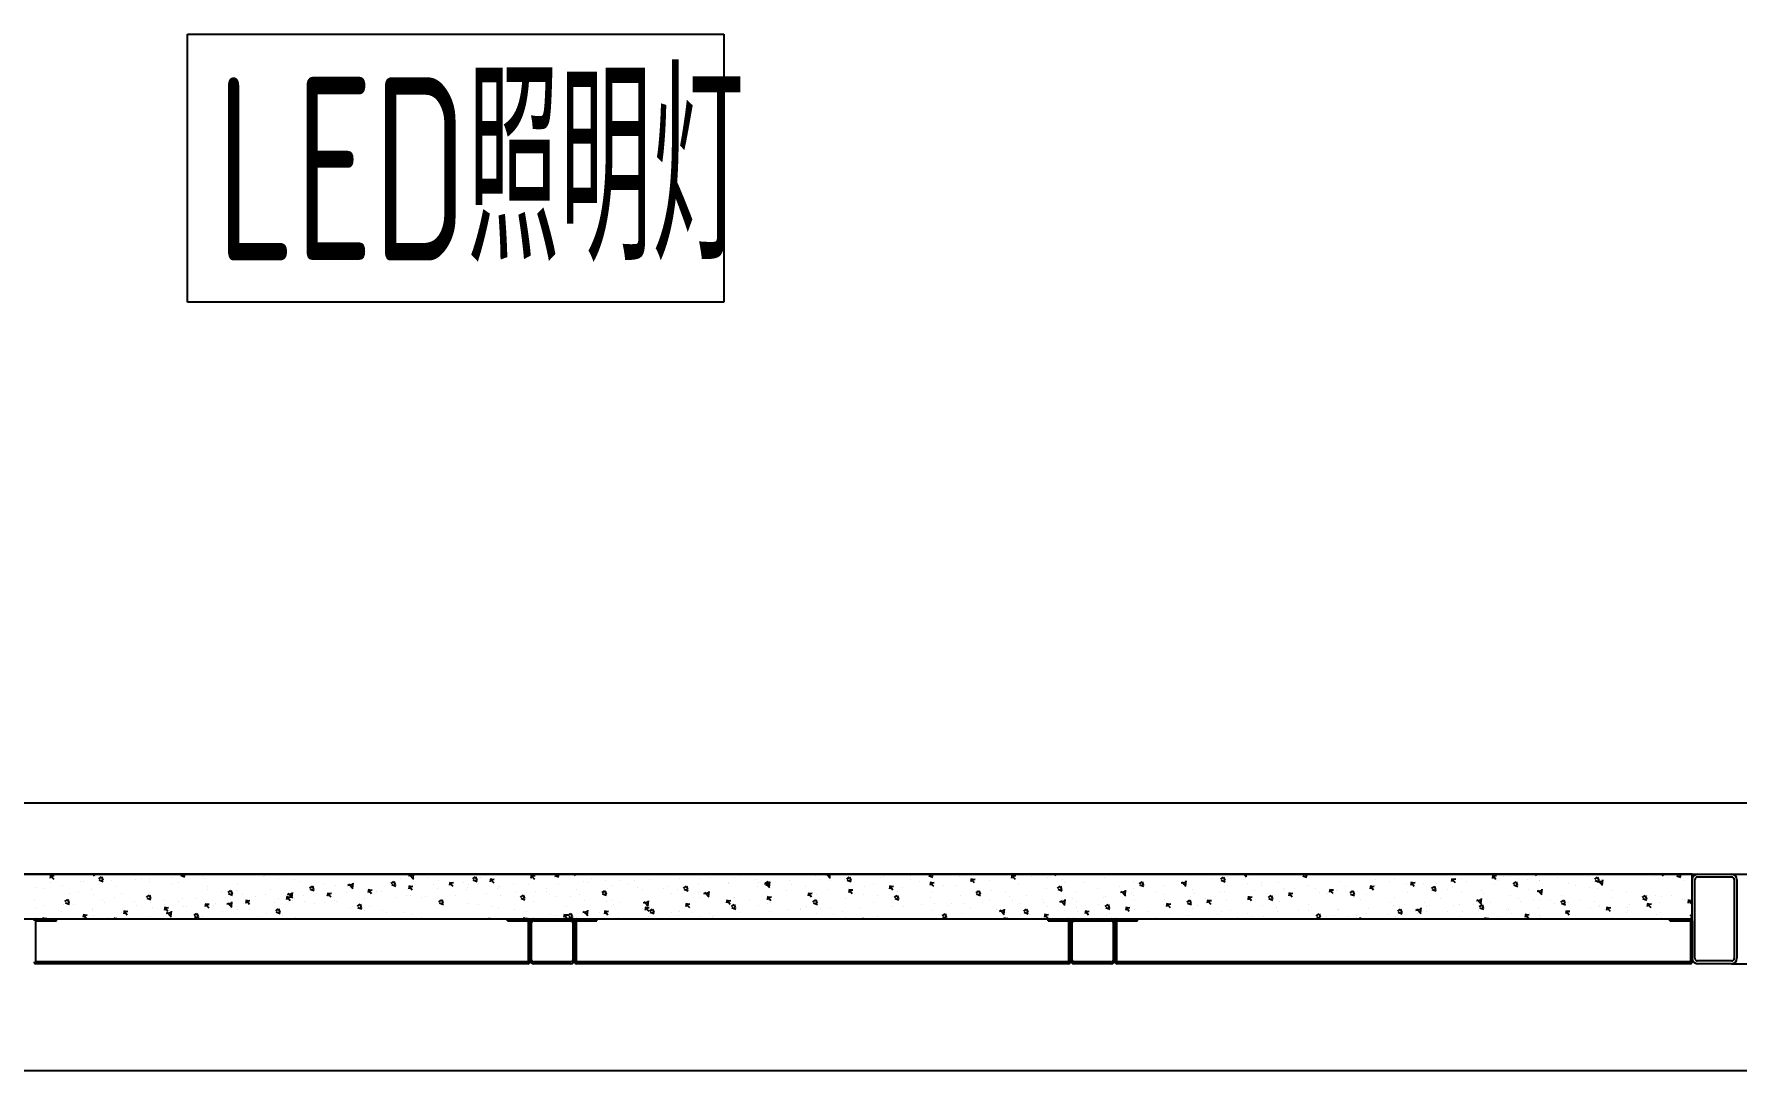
# Model space of a CAD drawing. Extents: x 758840 to 1108724, y -102573 to 143521.
# Drawn here: x 852511 to 854416, y 64583 to 65742 of the extents above; entities that cross this region are included whole.
import ezdxf

# ---------------------------------------------------------------- set-up
doc = ezdxf.new("R2010")
doc.units = 0
doc.header["$LTSCALE"] = 1000
doc.header["$MEASUREMENT"] = 0
doc.layers.add('02电气-设备', color=255, linetype='Continuous')
doc.layers.add('02电气-设备基础', color=252, linetype='Continuous')
doc.styles.add('Huarun_ziti', font='gbenor.shx', dxfattribs={"width": 0.7, "bigfont": 'gbcbig.shx'})

# ---------------------------------------------------------------- blocks, each defined once
blk = doc.blocks.new('BD4-PAL0101-HVPM02')
at = {"layer": '02电气-设备'}
for p, q in [((8383974.4, -4148554.7), (8384574.4, -4148554.7)), ((8383974.4, -4148854.7), (8383974.4, -4148554.7)), ((8384574.4, -4148554.7), (8384574.4, -4148854.7)), ((8384574.4, -4148854.7), (8383974.4, -4148854.7)), ((8381447.4, -4149494.4), (8394807.4, -4149494.4)), ((8385657.7, -4149494.4), (8382593.4, -4149494.4)), ((8383821.6, -4149495.2), (8383820.8, -4149499.1)), ((8383821, -4149495.8), (8383821, -4149495.8)), ((8383821.2, -4149503.9), (8383821.2, -4149503.9)), ((8383821.6, -4149496.2), (8383825.4, -4149495.9)), ((8383821.6, -4149496.3), (8383824.7, -4149499.9)), ((8383835, -4149507.4), (8383835, -4149507.4)), ((8383855.1, -4149502.5), (8383855.1, -4149502.5)), ((8383858, -4149502.1), (8383858, -4149502.1)), ((8383866.5, -4149494.4), (8383866.4, -4149495.2)), ((8383868.9, -4149494.4), (8383870.2, -4149496)), ((8383875.2, -4149499.4), (8383878.3, -4149497.2)), ((8383875.7, -4149500.7), (8383880.2, -4149502.4)), ((8383876.3, -4149495.4), (8383876.3, -4149495.4)), ((8383878.3, -4149497.3), (8383879.6, -4149501.1)), ((8383889, -4149501.1), (8383889, -4149501.1)), ((8383895, -4149508.5), (8383895, -4149508.5)), ((8383899.3, -4149495.1), (8383899.3, -4149495.1)), ((8383916.4, -4149500.7), (8383916.4, -4149500.7)), ((8383922.9, -4149499.6), (8383922.9, -4149499.6)), ((8383931.9, -4149499.6), (8383931.9, -4149499.6)), ((8383932.3, -4149502.8), (8383932.3, -4149502.8)), ((8383956.3, -4149506), (8383956.3, -4149506)), ((8383956.8, -4149498.2), (8383956.8, -4149498.2)), ((8383964, -4149503.7), (8383964, -4149503.7)), ((8383967, -4149495.6), (8383971.4, -4149497.3)), ((8383970.3, -4149494.4), (8383970.8, -4149496)), ((8383990.7, -4149496.8), (8383990.7, -4149496.8)), ((8383993.3, -4149499), (8383993.3, -4149499)), ((8383997, -4149508.4), (8383997, -4149508.4)), ((8384024.6, -4149495.3), (8384024.6, -4149495.3)), ((8384030.4, -4149505.4), (8384030.4, -4149505.4)), ((8384059.8, -4149496.7), (8384059.8, -4149496.7)), ((8384060.9, -4149495.8), (8384060.9, -4149495.8)), ((8384075.7, -4149498.8), (8384075.7, -4149498.8)), ((8384093.9, -4149500.6), (8384093.9, -4149500.6)), ((8384099.7, -4149502), (8384099.7, -4149502)), ((8384111, -4149509.7), (8384114.2, -4149507.6)), ((8384114.2, -4149507.6), (8384115.5, -4149511.4)), ((8384126.5, -4149505), (8384126.5, -4149505)), ((8384139.8, -4149507.3), (8384139.8, -4149507.3)), ((8384153.9, -4149506.5), (8384159.6, -4149505.6)), ((8384154.5, -4149505.2), (8384159.5, -4149510.3)), ((8384159.4, -4149504.2), (8384158.7, -4149510.2)), ((8384202.3, -4149504.6), (8384205.4, -4149502.5)), ((8384202.9, -4149505.9), (8384207.3, -4149507.6)), ((8384205.4, -4149502.5), (8384206.7, -4149506.3)), ((8384212.9, -4149499.2), (8384212.9, -4149499.2)), ((8384219.1, -4149494.9), (8384219.1, -4149494.9)), ((8384221.7, -4149495.9), (8384227.3, -4149495.1)), ((8384222.7, -4149507.1), (8384221.9, -4149511)), ((8384222.3, -4149494.7), (8384227.2, -4149499.8)), ((8384222.7, -4149508.1), (8384226.5, -4149507.8)), ((8384222.7, -4149508.2), (8384225.8, -4149511.8)), ((8384223.3, -4149497.2), (8384223.3, -4149497.2)), ((8384227, -4149494.4), (8384226.4, -4149499.7)), ((8384243.1, -4149498), (8384243.1, -4149498)), ((8384249.9, -4149505.6), (8384249.9, -4149505.6)), ((8384255.4, -4149501.3), (8384255.4, -4149501.3)), ((8384268.2, -4149503.1), (8384267.5, -4149507.1)), ((8384268.3, -4149504.1), (8384272.1, -4149503.8)), ((8384268.3, -4149504.2), (8384271.3, -4149507.9)), ((8384283.2, -4149503.3), (8384283.2, -4149503.3)), ((8384287.9, -4149509), (8384287.9, -4149509)), ((8384288.4, -4149506), (8384288.4, -4149506)), ((8384293.5, -4149499.5), (8384296.7, -4149497.4)), ((8384294.1, -4149500.8), (8384298.6, -4149502.5)), ((8384296.7, -4149497.4), (8384298, -4149501.2)), ((8384299.1, -4149505.4), (8384299.1, -4149505.4)), ((8384302.2, -4149498), (8384302.2, -4149498)), ((8384313.8, -4149499.1), (8384313, -4149503.1)), ((8384313.8, -4149500.1), (8384317.6, -4149499.8)), ((8384313.8, -4149500.2), (8384316.9, -4149503.9)), ((8384321.8, -4149507.6), (8384321.8, -4149507.6)), ((8384323.2, -4149508.6), (8384323.2, -4149508.6)), ((8384339.2, -4149504.4), (8384339.2, -4149504.4)), ((8384355.7, -4149506.2), (8384355.7, -4149506.2)), ((8384359.3, -4149495.1), (8384358.6, -4149499.1)), ((8384359.4, -4149496.2), (8384363.2, -4149495.8)), ((8384359.4, -4149496.2), (8384362.4, -4149499.9)), ((8384384.8, -4149494.4), (8384384.9, -4149494.4)), ((8384385.3, -4149498.2), (8384385.3, -4149498.2)), ((8384385.4, -4149495.7), (8384389.8, -4149497.4)), ((8384388.6, -4149494.4), (8384389.2, -4149496.1)), ((8384389.6, -4149504.8), (8384389.6, -4149504.8)), ((8384404.3, -4149494.4), (8384404.1, -4149495.1)), ((8384406.7, -4149494.4), (8384408, -4149495.9)), ((8384417.9, -4149502.7), (8384417.9, -4149502.7)), ((8384423.5, -4149503.3), (8384423.5, -4149503.3)), ((8384426.6, -4149499.4), (8384426.6, -4149499.4)), ((8384437.5, -4149494.9), (8384437.5, -4149494.9)), ((8384442.5, -4149501.4), (8384442.5, -4149501.4)), ((8384450, -4149506.7), (8384450, -4149506.7)), ((8384457.4, -4149501.9), (8384457.4, -4149501.9)), ((8384466.6, -4149504.6), (8384466.6, -4149504.6)), ((8384474.6, -4149501.2), (8384474.6, -4149501.2)), ((8384477.9, -4149509), (8384477.9, -4149509)), ((8384491.3, -4149500.5), (8384491.3, -4149500.5)), ((8384511.6, -4149507.6), (8384511.6, -4149507.6)), ((8384511.8, -4149507.6), (8384511.8, -4149507.6)), ((8384514.8, -4149494.8), (8384514.8, -4149494.8)), ((8384525.2, -4149499), (8384525.2, -4149499)), ((8384529.4, -4149509.8), (8384532.6, -4149507.7)), ((8384532.6, -4149507.7), (8384533.8, -4149511.5)), ((8384545.7, -4149506.1), (8384545.7, -4149506.1)), ((8384546.8, -4149498.9), (8384546.8, -4149498.9)), ((8384559.1, -4149497.6), (8384559.1, -4149497.6)), ((8384570, -4149495.4), (8384570, -4149495.4)), ((8384579.6, -4149504.7), (8384579.6, -4149504.7)), ((8384579.8, -4149503.6), (8384579.8, -4149503.6)), ((8384585.9, -4149497.5), (8384585.9, -4149497.5)), ((8384593, -4149496.2), (8384593, -4149496.2)), ((8384610, -4149500.6), (8384610, -4149500.6)), ((8384612.4, -4149508.1), (8384612.4, -4149508.1)), ((8384613.5, -4149503.3), (8384613.5, -4149503.3)), ((8384619.9, -4149505.2), (8384625.5, -4149504.4)), ((8384620.5, -4149504), (8384625.4, -4149509.1)), ((8384620.7, -4149504.7), (8384623.8, -4149502.6)), ((8384621.2, -4149506), (8384625.7, -4149507.7)), ((8384623.8, -4149502.6), (8384625.1, -4149506.5)), ((8384625.3, -4149503), (8384624.6, -4149509)), ((8384626.9, -4149494.7), (8384626.9, -4149494.7)), ((8384647.4, -4149501.8), (8384647.4, -4149501.8)), ((8384650.1, -4149505.9), (8384650.1, -4149505.9)), ((8384657.1, -4149495.1), (8384657.1, -4149495.1)), ((8384666, -4149508), (8384666, -4149508)), ((8384676.7, -4149495.8), (8384676.7, -4149495.8)), ((8384681.3, -4149500.4), (8384681.3, -4149500.4)), ((8384687.7, -4149494.7), (8384690, -4149494.4)), ((8384689.1, -4149494.4), (8384693.2, -4149498.6)), ((8384692.9, -4149494.4), (8384692.4, -4149498.5)), ((8384694.1, -4149501.5), (8384694.1, -4149501.5)), ((8384709.3, -4149500.3), (8384709.3, -4149500.3)), ((8384711.9, -4149499.7), (8384715.1, -4149497.5)), ((8384712.5, -4149500.9), (8384716.9, -4149502.6)), ((8384715.1, -4149497.5), (8384716.4, -4149501.4)), ((8384715.2, -4149499), (8384715.2, -4149499)), ((8384731.2, -4149507.8), (8384731.2, -4149507.8)), ((8384741.4, -4149504.3), (8384741.4, -4149504.3)), ((8384749.1, -4149497.5), (8384749.1, -4149497.5)), ((8384753.3, -4149496.7), (8384753.3, -4149496.7)), ((8384760.4, -4149507), (8384759.7, -4149511)), ((8384760.5, -4149508.1), (8384764.3, -4149507.7)), ((8384760.5, -4149508.1), (8384763.5, -4149511.8)), ((8384774.4, -4149509.1), (8384774.4, -4149509.1)), ((8384783, -4149496.1), (8384783, -4149496.1)), ((8384783.4, -4149500.2), (8384783.4, -4149500.2)), ((8384793.5, -4149502), (8384793.5, -4149502)), ((8384803.2, -4149494.6), (8384803.5, -4149494.4)), ((8384803.8, -4149495.8), (8384808.2, -4149497.6)), ((8384806, -4149503), (8384805.2, -4149507)), ((8384806, -4149504.1), (8384809.8, -4149503.7)), ((8384806, -4149504.2), (8384809.1, -4149507.8)), ((8384807, -4149494.4), (8384807.6, -4149496.3)), ((8384809.3, -4149504), (8384809.3, -4149504)), ((8384816.9, -4149494.7), (8384816.9, -4149494.7)), ((8384820.5, -4149506.6), (8384820.5, -4149506.6)), ((8384833.4, -4149507.2), (8384833.4, -4149507.2)), ((8384838.3, -4149496.5), (8384838.3, -4149496.5)), ((8384851.5, -4149499), (8384850.8, -4149503)), ((8384851.6, -4149500.1), (8384855.4, -4149499.8)), ((8384851.6, -4149500.2), (8384854.6, -4149503.8)), ((8384871.3, -4149501.3), (8384871.3, -4149501.3)), ((8384897.1, -4149495.1), (8384896.3, -4149499)), ((8384897.1, -4149496.1), (8384900.9, -4149495.8)), ((8384897.1, -4149496.2), (8384900.2, -4149499.8)), ((8384903.9, -4149505.7), (8384903.9, -4149505.7)), ((8384918.8, -4149497.1), (8384918.8, -4149497.1)), ((8384936.8, -4149498), (8384936.8, -4149498)), ((8384942, -4149494.4), (8384941.9, -4149495.1)), ((8384944.5, -4149494.4), (8384945.7, -4149495.9)), ((8384947.8, -4149510), (8384951, -4149507.8)), ((8384950.9, -4149507.8), (8384952.2, -4149511.7)), ((8384952.7, -4149500.1), (8384952.7, -4149500.1)), ((8384955.8, -4149503.4), (8384955.8, -4149503.4)), ((8384976.8, -4149503.2), (8384976.8, -4149503.2)), ((8385000.7, -4149497.9), (8385000.7, -4149497.9)), ((8385016.9, -4149508.5), (8385016.9, -4149508.5)), ((8385032.8, -4149502), (8385032.8, -4149502)), ((8385039.1, -4149504.9), (8385042.2, -4149502.7)), ((8385039.6, -4149506.2), (8385044.1, -4149507.9)), ((8385042.2, -4149502.8), (8385043.5, -4149506.6)), ((8385065.8, -4149506.7), (8385065.8, -4149506.7)), ((8385085.9, -4149504), (8385091.5, -4149503.2)), ((8385086.5, -4149502.8), (8385091.4, -4149507.9)), ((8385091.3, -4149501.8), (8385090.6, -4149507.8)), ((8385096.1, -4149496.1), (8385096.1, -4149496.1)), ((8385120.2, -4149499.3), (8385120.2, -4149499.3)), ((8385130.3, -4149499.8), (8385133.5, -4149497.7)), ((8385130.9, -4149501.1), (8385135.3, -4149502.8)), ((8385133.5, -4149497.7), (8385134.7, -4149501.5)), ((8385138.3, -4149497.3), (8385138.3, -4149497.3)), ((8385156.3, -4149494.4), (8385159.2, -4149497.4)), ((8385158.7, -4149494.4), (8385158.4, -4149497.3)), ((8385160.3, -4149504.6), (8385160.3, -4149504.6)), ((8385162.7, -4149498.9), (8385162.7, -4149498.9)), ((8385175.4, -4149503.7), (8385175.4, -4149503.7)), ((8385176.2, -4149506.7), (8385176.2, -4149506.7)), ((8385195.3, -4149503.3), (8385195.3, -4149503.3)), ((8385221.6, -4149494.7), (8385222.1, -4149494.4)), ((8385222.1, -4149496), (8385226.6, -4149497.7)), ((8385225.3, -4149494.4), (8385226, -4149496.4)), ((8385227.4, -4149507.4), (8385227.4, -4149507.4)), ((8385227.6, -4149496.1), (8385227.6, -4149496.1)), ((8385263.6, -4149495.3), (8385263.6, -4149495.3)), ((8385264.7, -4149502.5), (8385264.7, -4149502.5)), ((8385269.9, -4149508.5), (8385269.9, -4149508.5)), ((8385292.2, -4149495.5), (8385292.2, -4149495.5)), ((8385298.2, -4149507), (8385297.4, -4149510.9)), ((8385298.2, -4149508), (8385302, -4149507.7)), ((8385298.2, -4149508.1), (8385301.3, -4149511.7)), ((8385301.7, -4149508.8), (8385301.7, -4149508.8)), ((8385303.7, -4149500.6), (8385303.7, -4149500.6)), ((8385303.8, -4149507.1), (8385303.8, -4149507.1)), ((8385319.6, -4149502.7), (8385319.6, -4149502.7)), ((8385324.3, -4149499.6), (8385324.3, -4149499.6)), ((8385337.7, -4149505.6), (8385337.7, -4149505.6)), ((8385343.7, -4149503), (8385343, -4149507)), ((8385343.6, -4149505.9), (8385343.6, -4149505.9)), ((8385343.8, -4149504), (8385347.6, -4149503.7)), ((8385343.8, -4149504.1), (8385346.8, -4149507.8)), ((8385357.2, -4149504.3), (8385357.2, -4149504.3)), ((8385366.2, -4149510.1), (8385369.3, -4149508)), ((8385369.3, -4149508), (8385370.6, -4149511.8)), ((8385371.6, -4149504.2), (8385371.6, -4149504.2)), ((8385389.3, -4149499), (8385388.5, -4149503)), ((8385389.3, -4149500), (8385393.1, -4149499.7)), ((8385389.3, -4149500.1), (8385392.4, -4149503.8)), ((8385389.8, -4149508.8), (8385389.8, -4149508.8)), ((8385400, -4149499.3), (8385400, -4149499.3)), ((8385405.5, -4149502.8), (8385405.5, -4149502.8)), ((8385434.8, -4149495), (8385434.1, -4149499)), ((8385434.9, -4149496), (8385438.7, -4149495.7)), ((8385434.9, -4149496.1), (8385437.9, -4149499.8)), ((8385437, -4149505.7), (8385437, -4149505.7)), ((8385439.4, -4149501.3), (8385439.4, -4149501.3)), ((8385447.1, -4149496.6), (8385447.1, -4149496.6)), ((8385454.1, -4149496.5), (8385454.1, -4149496.5)), ((8385457.4, -4149505), (8385460.6, -4149502.9)), ((8385458, -4149506.3), (8385462.5, -4149508)), ((8385460.6, -4149502.9), (8385461.9, -4149506.7)), ((8385463, -4149498.7), (8385463, -4149498.7)), ((8385473.3, -4149499.9), (8385473.3, -4149499.9)), ((8385479.7, -4149494.4), (8385479.6, -4149495)), ((8385482.3, -4149494.4), (8385483.5, -4149495.8)), ((8385486.7, -4149501), (8385486.7, -4149501)), ((8385487, -4149501.9), (8385487, -4149501.9)), ((8385507.2, -4149498.5), (8385507.2, -4149498.5)), ((8385518.8, -4149505), (8385518.8, -4149505)), ((8385527.1, -4149507.2), (8385527.1, -4149507.2)), ((8385541.1, -4149497), (8385541.1, -4149497)), ((8385548.7, -4149499.9), (8385551.9, -4149497.8)), ((8385549.3, -4149501.2), (8385553.7, -4149502.9)), ((8385551.8, -4149497.8), (8385553.1, -4149501.6)), ((8385551.8, -4149502.8), (8385557.5, -4149502)), ((8385552.4, -4149501.6), (8385557.4, -4149506.7)), ((8385557.3, -4149500.6), (8385556.6, -4149506.6)), ((8385575, -4149495.6), (8385575, -4149495.6)), ((8385606.4, -4149494.7), (8385606.4, -4149494.7)), ((8385615.7, -4149497.2), (8385615.7, -4149497.2)), ((8385619.6, -4149499.6), (8385619.6, -4149499.6)), ((8385623.4, -4149494.4), (8385625.2, -4149496.2)), ((8385624.5, -4149494.4), (8385624.3, -4149496.1)), ((8385630.4, -4149497.9), (8385630.4, -4149497.9)), ((8385640, -4149494.8), (8385640.7, -4149494.4)), ((8385640.5, -4149496.1), (8385645, -4149497.8)), ((8385643.7, -4149494.4), (8385644.4, -4149496.6)), ((8385648.7, -4149501.9), (8385648.7, -4149501.9)), ((8385656.6, -4149505.9), (8385656.6, -4149505.9)), ((8385657.7, -4149544.4), (8385657.7, -4149494.4)), ((8385657.7, -4149588.4), (8385657.7, -4149500.4)), ((8385660.7, -4149588.4), (8385660.7, -4149500.4)), ((8385663.7, -4149494.4), (8385701.7, -4149494.4)), ((8385663.7, -4149497.4), (8385701.7, -4149497.4)), ((8385704.7, -4149500.4), (8385704.7, -4149588.4)), ((8385707.7, -4149500.4), (8385707.7, -4149588.4)), ((8383803.2, -4149524.1), (8383803.2, -4149524.1)), ((8383805.7, -4149509.7), (8383805.7, -4149509.7)), ((8383812.9, -4149509.9), (8383812.9, -4149509.9)), ((8383837.2, -4149524.9), (8383840.4, -4149522.8)), ((8383837.8, -4149526.2), (8383842.3, -4149527.9)), ((8383840.4, -4149522.8), (8383841.7, -4149526.7)), ((8383842.8, -4149516.1), (8383842.8, -4149516.1)), ((8383847.3, -4149527.7), (8383847.3, -4149527.7)), ((8383853, -4149515.2), (8383853, -4149515.2)), ((8383867.1, -4149511.5), (8383867.1, -4149511.5)), ((8383868.9, -4149517.3), (8383868.9, -4149517.3)), ((8383879.8, -4149522.4), (8383879.8, -4149522.4)), ((8383881.2, -4149526.2), (8383881.2, -4149526.2)), ((8383893, -4149520.5), (8383893, -4149520.5)), ((8383900.1, -4149516.3), (8383900.1, -4149516.3)), ((8383915.1, -4149524.8), (8383915.1, -4149524.8)), ((8383928.5, -4149519.9), (8383931.7, -4149517.7)), ((8383929.1, -4149521.1), (8383933.5, -4149522.8)), ((8383931.7, -4149517.7), (8383932.9, -4149521.6)), ((8383932.1, -4149514.9), (8383932.1, -4149514.9)), ((8383932.7, -4149520.7), (8383932.7, -4149520.7)), ((8383933.1, -4149525.8), (8383933.1, -4149525.8)), ((8383949, -4149523.4), (8383949, -4149523.4)), ((8383949, -4149527.9), (8383949, -4149527.9)), ((8383964.8, -4149524.8), (8383964.8, -4149524.8)), ((8383969.1, -4149521.2), (8383969.1, -4149521.2)), ((8383982.9, -4149521.9), (8383982.9, -4149521.9)), ((8383994.9, -4149527), (8383994.2, -4149531)), ((8383995, -4149528), (8383998.8, -4149527.7)), ((8383995, -4149528.1), (8383998.1, -4149531.8)), ((8383996.4, -4149511.3), (8383996.4, -4149511.3)), ((8384006.1, -4149527.6), (8384006.1, -4149527.6)), ((8384012.3, -4149513.3), (8384012.3, -4149513.3)), ((8384016.8, -4149520.5), (8384016.8, -4149520.5)), ((8384018.4, -4149527.5), (8384024, -4149526.6)), ((8384019, -4149526.2), (8384023.9, -4149531.3)), ((8384019.8, -4149514.8), (8384022.9, -4149512.6)), ((8384020.3, -4149516), (8384024.8, -4149517.8)), ((8384022.9, -4149512.7), (8384024.2, -4149516.5)), ((8384023.8, -4149525.2), (8384023.1, -4149531.3)), ((8384029.6, -4149512.9), (8384029.6, -4149512.9)), ((8384036.4, -4149516.5), (8384036.4, -4149516.5)), ((8384037.3, -4149527.6), (8384037.3, -4149527.6)), ((8384040.5, -4149523), (8384039.8, -4149527)), ((8384040.5, -4149524), (8384044.3, -4149523.7)), ((8384040.6, -4149524.1), (8384043.6, -4149527.8)), ((8384050.6, -4149519.1), (8384050.6, -4149519.1)), ((8384061.6, -4149517), (8384061.6, -4149517)), ((8384067.4, -4149511.7), (8384067.4, -4149511.7)), ((8384071.2, -4149526.2), (8384071.2, -4149526.2)), ((8384076.5, -4149521.8), (8384076.5, -4149521.8)), ((8384084.5, -4149517.6), (8384084.5, -4149517.6)), ((8384086, -4149519), (8384085.3, -4149523)), ((8384086.1, -4149520.1), (8384089.9, -4149519.7)), ((8384086.1, -4149520.1), (8384089.2, -4149523.8)), ((8384086.2, -4149517), (8384091.8, -4149516.1)), ((8384086.8, -4149515.7), (8384091.7, -4149520.8)), ((8384091.6, -4149514.7), (8384090.9, -4149520.7)), ((8384092.4, -4149523.9), (8384092.4, -4149523.9)), ((8384094.6, -4149521.7), (8384094.6, -4149521.7)), ((8384104.4, -4149518.1), (8384104.4, -4149518.1)), ((8384105.1, -4149524.7), (8384105.1, -4149524.7)), ((8384111.6, -4149511), (8384116, -4149512.7)), ((8384116.4, -4149527.1), (8384116.4, -4149527.1)), ((8384118.4, -4149516.2), (8384118.4, -4149516.2)), ((8384127.2, -4149526.2), (8384127.2, -4149526.2)), ((8384131.6, -4149515), (8384130.8, -4149519)), ((8384131.6, -4149516.1), (8384135.4, -4149515.7)), ((8384131.6, -4149516.2), (8384134.7, -4149519.8)), ((8384139, -4149523.3), (8384139, -4149523.3)), ((8384141.5, -4149524.4), (8384141.5, -4149524.4)), ((8384152.3, -4149514.8), (8384152.3, -4149514.8)), ((8384155.7, -4149509.4), (8384155.7, -4149509.4)), ((8384158.5, -4149509.1), (8384158.5, -4149509.1)), ((8384164.4, -4149530.2), (8384167.5, -4149528)), ((8384167.5, -4149528), (8384168.8, -4149531.9)), ((8384172.9, -4149521.9), (8384172.9, -4149521.9)), ((8384177.1, -4149511), (8384176.4, -4149515)), ((8384177.2, -4149512.1), (8384181, -4149511.8)), ((8384177.2, -4149512.2), (8384180.3, -4149515.8)), ((8384179.8, -4149512.5), (8384179.8, -4149512.5)), ((8384186.2, -4149513.3), (8384186.2, -4149513.3)), ((8384191.5, -4149513.9), (8384191.5, -4149513.9)), ((8384206.7, -4149520.4), (8384206.7, -4149520.4)), ((8384219.9, -4149517.8), (8384219.9, -4149517.8)), ((8384220.1, -4149511.9), (8384220.1, -4149511.9)), ((8384224.1, -4149518.3), (8384224.1, -4149518.3)), ((8384235.8, -4149519.9), (8384235.8, -4149519.9)), ((8384240.6, -4149519), (8384240.6, -4149519)), ((8384254, -4149510.5), (8384254, -4149510.5)), ((8384255.6, -4149525.1), (8384258.8, -4149523)), ((8384256.2, -4149522.4), (8384256.2, -4149522.4)), ((8384256.2, -4149526.4), (8384260.7, -4149528.1)), ((8384258.8, -4149523), (8384260.1, -4149526.8)), ((8384259.8, -4149523.1), (8384259.8, -4149523.1)), ((8384274.5, -4149517.6), (8384274.5, -4149517.6)), ((8384287, -4149512), (8384287, -4149512)), ((8384289.2, -4149527.2), (8384289.2, -4149527.2)), ((8384308.4, -4149516.1), (8384308.4, -4149516.1)), ((8384321, -4149510.5), (8384321, -4149510.5)), ((8384324, -4149518.3), (8384324, -4149518.3)), ((8384342.3, -4149514.7), (8384342.3, -4149514.7)), ((8384346.9, -4149520), (8384350.1, -4149517.9)), ((8384347.5, -4149521.3), (8384351.9, -4149523)), ((8384350, -4149517.9), (8384351.3, -4149521.7)), ((8384353.1, -4149514.6), (8384353.1, -4149514.6)), ((8384361, -4149524.7), (8384361, -4149524.7)), ((8384363.3, -4149513.9), (8384363.3, -4149513.9)), ((8384376.2, -4149513.3), (8384376.2, -4149513.3)), ((8384376.3, -4149510.7), (8384376.3, -4149510.7)), ((8384379.2, -4149516), (8384379.2, -4149516)), ((8384386.1, -4149519.3), (8384386.1, -4149519.3)), ((8384403.2, -4149519.1), (8384403.2, -4149519.1)), ((8384410.1, -4149511.8), (8384410.1, -4149511.8)), ((8384413.3, -4149517.1), (8384413.3, -4149517.1)), ((8384418.7, -4149523.8), (8384418.7, -4149523.8)), ((8384438.2, -4149514.9), (8384441.3, -4149512.8)), ((8384438.7, -4149516.2), (8384443.2, -4149517.9)), ((8384441.3, -4149512.8), (8384442.6, -4149516.6)), ((8384443.3, -4149524.4), (8384443.3, -4149524.4)), ((8384444, -4149510.4), (8384444, -4149510.4)), ((8384450.3, -4149523.4), (8384450.3, -4149523.4)), ((8384450.7, -4149527.9), (8384450.7, -4149527.9)), ((8384459.2, -4149526.5), (8384459.2, -4149526.5)), ((8384482.9, -4149511.5), (8384482.9, -4149511.5)), ((8384484.4, -4149526.3), (8384490, -4149525.4)), ((8384485, -4149525), (8384489.9, -4149530.1)), ((8384489.8, -4149524), (8384489.1, -4149530)), ((8384506.7, -4149509.9), (8384506.7, -4149509.9)), ((8384515.5, -4149516), (8384515.5, -4149516)), ((8384522.6, -4149512), (8384522.6, -4149512)), ((8384530, -4149511.1), (8384534.4, -4149512.8)), ((8384532.7, -4149526.9), (8384532, -4149530.9)), ((8384532.7, -4149528), (8384536.5, -4149527.6)), ((8384532.7, -4149528.1), (8384535.8, -4149531.7)), ((8384546.6, -4149515.2), (8384546.6, -4149515.2)), ((8384547.6, -4149520), (8384547.6, -4149520)), ((8384548.6, -4149513.9), (8384548.6, -4149513.9)), ((8384552.1, -4149515.8), (8384557.8, -4149514.9)), ((8384552.7, -4149514.5), (8384557.7, -4149519.6)), ((8384557.6, -4149513.5), (8384556.9, -4149519.5)), ((8384578.2, -4149522.9), (8384577.5, -4149526.9)), ((8384578.3, -4149524), (8384582.1, -4149523.7)), ((8384578.3, -4149524.1), (8384581.4, -4149527.7)), ((8384580.6, -4149524.8), (8384580.6, -4149524.8)), ((8384585.7, -4149520.3), (8384585.7, -4149520.3)), ((8384586.7, -4149520.4), (8384586.7, -4149520.4)), ((8384602.6, -4149522.5), (8384602.6, -4149522.5)), ((8384622.7, -4149526.6), (8384622.7, -4149526.6)), ((8384623.8, -4149519), (8384623, -4149522.9)), ((8384623.8, -4149520), (8384627.6, -4149519.7)), ((8384623.8, -4149520.1), (8384626.9, -4149523.7)), ((8384626.7, -4149525.7), (8384626.7, -4149525.7)), ((8384644.5, -4149512.2), (8384644.5, -4149512.2)), ((8384669.3, -4149515), (8384668.6, -4149519)), ((8384669.4, -4149516), (8384673.2, -4149515.7)), ((8384669.4, -4149516.1), (8384672.4, -4149519.8)), ((8384674, -4149525.2), (8384677.2, -4149523.1)), ((8384674.6, -4149526.5), (8384679, -4149528.2)), ((8384677.2, -4149523.1), (8384678.5, -4149526.9)), ((8384677.5, -4149516.9), (8384677.5, -4149516.9)), ((8384690, -4149511.2), (8384690, -4149511.2)), ((8384710.1, -4149521.4), (8384710.1, -4149521.4)), ((8384714.9, -4149511), (8384714.1, -4149515)), ((8384714.9, -4149512), (8384718.7, -4149511.7)), ((8384714.9, -4149512.1), (8384718, -4149515.8)), ((8384730.1, -4149516.5), (8384730.1, -4149516.5)), ((8384742.2, -4149525.5), (8384742.2, -4149525.5)), ((8384746, -4149518.6), (8384746, -4149518.6)), ((8384765.3, -4149520.1), (8384768.4, -4149518)), ((8384765.9, -4149521.4), (8384770.3, -4149523.1)), ((8384768.2, -4149514.2), (8384768.2, -4149514.2)), ((8384768.4, -4149518), (8384769.7, -4149521.9)), ((8384770.1, -4149521.7), (8384770.1, -4149521.7)), ((8384805.2, -4149520.5), (8384805.2, -4149520.5)), ((8384807, -4149513.6), (8384807, -4149513.6)), ((8384810.2, -4149527), (8384810.2, -4149527)), ((8384829.3, -4149527.1), (8384829.3, -4149527.1)), ((8384839.1, -4149517.6), (8384839.1, -4149517.6)), ((8384842.3, -4149526.9), (8384842.3, -4149526.9)), ((8384856.5, -4149515), (8384859.7, -4149512.9)), ((8384857.1, -4149516.3), (8384861.6, -4149518)), ((8384857.5, -4149513), (8384857.5, -4149513)), ((8384859.7, -4149512.9), (8384861, -4149516.8)), ((8384863.2, -4149525.7), (8384863.2, -4149525.7)), ((8384872, -4149522.4), (8384872, -4149522.4)), ((8384873.5, -4149512.5), (8384873.5, -4149512.5)), ((8384889.4, -4149514.6), (8384889.4, -4149514.6)), ((8384894.5, -4149519.3), (8384894.5, -4149519.3)), ((8384897.1, -4149524.2), (8384897.1, -4149524.2)), ((8384904.6, -4149526.9), (8384904.6, -4149526.9)), ((8384913.4, -4149517.8), (8384913.4, -4149517.8)), ((8384931, -4149522.8), (8384931, -4149522.8)), ((8384931.6, -4149525.7), (8384931.6, -4149525.7)), ((8384935.9, -4149509.8), (8384935.9, -4149509.8)), ((8384948.4, -4149511.2), (8384952.8, -4149512.9)), ((8384950.3, -4149525.1), (8384956, -4149524.2)), ((8384950.9, -4149523.8), (8384955.9, -4149528.9)), ((8384953.6, -4149523), (8384953.6, -4149523)), ((8384955.8, -4149522.8), (8384955.1, -4149528.8)), ((8384964.9, -4149521.4), (8384964.9, -4149521.4)), ((8384968.9, -4149514.6), (8384968.9, -4149514.6)), ((8384969.4, -4149525.1), (8384969.4, -4149525.1)), ((8384992.8, -4149509.8), (8384992.8, -4149509.8)), ((8384998.8, -4149519.9), (8384998.8, -4149519.9)), ((8385001.5, -4149519), (8385001.5, -4149519)), ((8385018.1, -4149514.6), (8385023.7, -4149513.7)), ((8385018.7, -4149513.3), (8385023.6, -4149518.4)), ((8385023.5, -4149512.3), (8385022.8, -4149518.3)), ((8385029.9, -4149516.2), (8385029.9, -4149516.2)), ((8385032.7, -4149518.5), (8385032.7, -4149518.5)), ((8385032.8, -4149510.6), (8385032.8, -4149510.6)), ((8385033.6, -4149523.1), (8385033.6, -4149523.1)), ((8385056.8, -4149513.8), (8385056.8, -4149513.8)), ((8385066.6, -4149517.1), (8385066.6, -4149517.1)), ((8385066.6, -4149527.9), (8385066.6, -4149527.9)), ((8385066.9, -4149522.5), (8385066.9, -4149522.5)), ((8385070.4, -4149526.9), (8385069.7, -4149530.9)), ((8385070.5, -4149527.9), (8385074.3, -4149527.6)), ((8385070.5, -4149528), (8385073.6, -4149531.7)), ((8385092.4, -4149525.4), (8385095.6, -4149523.2)), ((8385093, -4149526.6), (8385097.4, -4149528.3)), ((8385095.6, -4149523.2), (8385096.8, -4149527.1)), ((8385096.9, -4149519.1), (8385096.9, -4149519.1)), ((8385098.4, -4149511.2), (8385098.4, -4149511.2)), ((8385100.5, -4149515.7), (8385100.5, -4149515.7)), ((8385112.8, -4149521.2), (8385112.8, -4149521.2)), ((8385116, -4149522.9), (8385115.2, -4149526.9)), ((8385116, -4149523.9), (8385119.8, -4149523.6)), ((8385116, -4149524), (8385119.1, -4149527.7)), ((8385130.5, -4149515.3), (8385130.5, -4149515.3)), ((8385134.4, -4149514.2), (8385134.4, -4149514.2)), ((8385136.9, -4149524.3), (8385136.9, -4149524.3)), ((8385161.5, -4149518.9), (8385160.8, -4149522.9)), ((8385161.6, -4149520), (8385165.4, -4149519.6)), ((8385161.6, -4149520), (8385164.6, -4149523.7)), ((8385163.5, -4149520), (8385163.5, -4149520)), ((8385168.2, -4149512.8), (8385168.2, -4149512.8)), ((8385183.7, -4149520.3), (8385186.8, -4149518.1)), ((8385184.2, -4149521.6), (8385188.7, -4149523.3)), ((8385186.8, -4149518.2), (8385188.1, -4149522)), ((8385196.1, -4149524.5), (8385196.1, -4149524.5)), ((8385200.2, -4149509.8), (8385200.2, -4149509.8)), ((8385202.1, -4149511.4), (8385202.1, -4149511.4)), ((8385207.1, -4149514.9), (8385206.3, -4149518.9)), ((8385207.1, -4149516), (8385210.9, -4149515.6)), ((8385207.1, -4149516.1), (8385210.2, -4149519.7)), ((8385212.4, -4149510.1), (8385212.4, -4149510.1)), ((8385236, -4149509.9), (8385236, -4149509.9)), ((8385240.3, -4149515.1), (8385240.3, -4149515.1)), ((8385249.4, -4149516.4), (8385249.4, -4149516.4)), ((8385252.6, -4149510.9), (8385251.9, -4149514.9)), ((8385252.7, -4149512), (8385256.5, -4149511.7)), ((8385252.7, -4149512.1), (8385255.7, -4149515.7)), ((8385256.2, -4149517.2), (8385256.2, -4149517.2)), ((8385260.3, -4149512.2), (8385260.3, -4149512.2)), ((8385274.9, -4149515.2), (8385278.1, -4149513.1)), ((8385275.5, -4149516.5), (8385279.9, -4149518.2)), ((8385278.1, -4149513.1), (8385279.4, -4149516.9)), ((8385280.3, -4149520.4), (8385280.3, -4149520.4)), ((8385286.5, -4149522.8), (8385286.5, -4149522.8)), ((8385293, -4149516.6), (8385293, -4149516.6)), ((8385320.4, -4149525.6), (8385320.4, -4149525.6)), ((8385325, -4149520.7), (8385325, -4149520.7)), ((8385336.3, -4149527.7), (8385336.3, -4149527.7)), ((8385338.7, -4149515.2), (8385338.7, -4149515.2)), ((8385358, -4149525.5), (8385358, -4149525.5)), ((8385366.8, -4149511.4), (8385371.2, -4149513.1)), ((8385375.8, -4149521.5), (8385375.8, -4149521.5)), ((8385383.7, -4149511.1), (8385383.7, -4149511.1)), ((8385397.7, -4149527.9), (8385397.7, -4149527.9)), ((8385399.6, -4149513.2), (8385399.6, -4149513.2)), ((8385412.8, -4149527.9), (8385412.8, -4149527.9)), ((8385416.3, -4149523.9), (8385421.9, -4149523)), ((8385416.9, -4149522.6), (8385421.8, -4149527.7)), ((8385421.7, -4149521.6), (8385421, -4149527.6)), ((8385421.9, -4149512.9), (8385421.9, -4149512.9)), ((8385423.7, -4149516.4), (8385423.7, -4149516.4)), ((8385431.6, -4149526.5), (8385431.6, -4149526.5)), ((8385454.9, -4149517.6), (8385454.9, -4149517.6)), ((8385463.8, -4149521.7), (8385463.8, -4149521.7)), ((8385465.5, -4149525.1), (8385465.5, -4149525.1)), ((8385474.1, -4149512), (8385474.1, -4149512)), ((8385479.7, -4149523.8), (8385479.7, -4149523.8)), ((8385484.1, -4149513.3), (8385489.7, -4149512.5)), ((8385484.7, -4149512.1), (8385489.6, -4149517.2)), ((8385487.5, -4149522.1), (8385487.5, -4149522.1)), ((8385489.5, -4149511.1), (8385488.8, -4149517.1)), ((8385499.3, -4149523.6), (8385499.3, -4149523.6)), ((8385503.7, -4149526.9), (8385503.7, -4149526.9)), ((8385510.8, -4149525.5), (8385513.9, -4149523.4)), ((8385511.1, -4149518.4), (8385511.1, -4149518.4)), ((8385511.4, -4149526.8), (8385515.8, -4149528.5)), ((8385513.9, -4149523.4), (8385515.2, -4149527.2)), ((8385519.6, -4149526.2), (8385519.6, -4149526.2)), ((8385533.2, -4149522.2), (8385533.2, -4149522.2)), ((8385543, -4149509.3), (8385543, -4149509.3)), ((8385548.1, -4149524.7), (8385548.1, -4149524.7)), ((8385551.8, -4149509.8), (8385551.8, -4149509.8)), ((8385567.1, -4149512.4), (8385567.1, -4149512.4)), ((8385567.1, -4149520.8), (8385567.1, -4149520.8)), ((8385584.4, -4149514.3), (8385584.4, -4149514.3)), ((8385587.7, -4149527.9), (8385587.7, -4149527.9)), ((8385601, -4149519.4), (8385601, -4149519.4)), ((8385602, -4149520.4), (8385605.2, -4149518.3)), ((8385602.6, -4149521.7), (8385607.1, -4149523.4)), ((8385605.2, -4149518.3), (8385606.5, -4149522.1)), ((8385607.2, -4149517.7), (8385607.2, -4149517.7)), ((8385608.2, -4149526.8), (8385607.4, -4149530.8)), ((8385608.2, -4149527.9), (8385612, -4149527.5)), ((8385608.2, -4149528), (8385611.3, -4149531.6)), ((8385616.5, -4149518.3), (8385616.5, -4149518.3)), ((8385621.6, -4149526.4), (8385621.6, -4149526.4)), ((8385623.1, -4149519.8), (8385623.1, -4149519.8)), ((8385634.9, -4149517.9), (8385634.9, -4149517.9)), ((8385647.1, -4149523), (8385647.1, -4149523)), ((8385649.4, -4149523.1), (8385649.4, -4149523.1)), ((8385653.7, -4149522.8), (8385653, -4149526.8)), ((8385653.8, -4149523.9), (8385657.6, -4149523.6)), ((8385653.8, -4149524), (8385656.8, -4149527.6)), ((8385655.4, -4149525), (8385655.4, -4149525)), ((8382593.4, -4149544.4), (8385657.7, -4149544.4)), ((8383804.7, -4149592.2), (8383804.7, -4149546.6)), ((8383804.9, -4149544.4), (8383827.7, -4149544.4)), ((8383804.9, -4149546.4), (8383827.7, -4149546.4)), ((8383805.6, -4149531.8), (8383805.6, -4149531.8)), ((8383812.8, -4149542.9), (8383812.5, -4149544.4)), ((8383812.8, -4149544), (8383816.6, -4149543.6)), ((8383812.8, -4149544.1), (8383813.1, -4149544.4)), ((8383813.4, -4149529.1), (8383813.4, -4149529.1)), ((8383827.7, -4149546.4), (8383827.7, -4149544.4)), ((8383829.6, -4149535), (8383829.6, -4149535)), ((8383833.9, -4149536.2), (8383833.9, -4149536.2)), ((8383835.8, -4149528.6), (8383835.8, -4149528.6)), ((8383858.3, -4149538.9), (8383857.6, -4149542.9)), ((8383858.4, -4149540), (8383862.2, -4149539.7)), ((8383858.4, -4149540.1), (8383861.4, -4149543.7)), ((8383867.8, -4149534.8), (8383867.8, -4149534.8)), ((8383867.9, -4149532.6), (8383867.9, -4149532.6)), ((8383869.7, -4149540.3), (8383869.7, -4149540.3)), ((8383885.6, -4149542.4), (8383885.6, -4149542.4)), ((8383892.2, -4149544.4), (8383893.8, -4149543.3)), ((8383893.8, -4149543.3), (8383894.1, -4149544.4)), ((8383900.9, -4149537.4), (8383900.9, -4149537.4)), ((8383901.7, -4149533.3), (8383901.7, -4149533.3)), ((8383903.9, -4149535), (8383903.1, -4149538.9)), ((8383903.9, -4149536), (8383907.7, -4149535.7)), ((8383903.9, -4149536.1), (8383907, -4149539.7)), ((8383916.8, -4149528.8), (8383916.8, -4149528.8)), ((8383933.5, -4149541.9), (8383933.5, -4149541.9)), ((8383935.6, -4149531.9), (8383935.6, -4149531.9)), ((8383949.4, -4149531), (8383948.7, -4149535)), ((8383949.5, -4149532), (8383953.2, -4149531.7)), ((8383949.5, -4149532.1), (8383952.5, -4149535.8)), ((8383950.6, -4149538), (8383956.3, -4149537.1)), ((8383951.2, -4149536.7), (8383956.2, -4149541.9)), ((8383953.9, -4149535.2), (8383953.9, -4149535.2)), ((8383956, -4149535.7), (8383955.3, -4149541.8)), ((8383969.5, -4149530.5), (8383969.5, -4149530.5)), ((8383973, -4149531), (8383973, -4149531)), ((8383981.9, -4149540.3), (8383985, -4149538.2)), ((8383982.4, -4149541.6), (8383986.9, -4149543.3)), ((8383985, -4149538.2), (8383986.3, -4149542.1)), ((8383990.9, -4149541.5), (8383990.9, -4149541.5)), ((8383997.7, -4149529.6), (8383997.7, -4149529.6)), ((8384003.4, -4149529), (8384003.4, -4149529)), ((8384013.1, -4149536.3), (8384013.1, -4149536.3)), ((8384029, -4149538.4), (8384029, -4149538.4)), ((8384030.3, -4149534), (8384030.3, -4149534)), ((8384043.2, -4149533.9), (8384043.2, -4149533.9)), ((8384053.1, -4149541.6), (8384053.1, -4149541.6)), ((8384062.4, -4149538.1), (8384062.4, -4149538.1)), ((8384073.1, -4149535.3), (8384076.3, -4149533.1)), ((8384073.7, -4149536.5), (8384078.1, -4149538.2)), ((8384076.3, -4149533.1), (8384077.6, -4149537)), ((8384080.2, -4149540.3), (8384080.2, -4149540.3)), ((8384095.4, -4149542.9), (8384095.4, -4149542.9)), ((8384156.5, -4149532.3), (8384156.5, -4149532.3)), ((8384159.3, -4149530.2), (8384159.3, -4149530.2)), ((8384165, -4149531.4), (8384169.4, -4149533.2)), ((8384172.4, -4149534.4), (8384172.4, -4149534.4)), ((8384178.5, -4149530.8), (8384178.5, -4149530.8)), ((8384192.3, -4149535), (8384192.3, -4149535)), ((8384196.5, -4149537.6), (8384196.5, -4149537.6)), ((8384215.5, -4149537.1), (8384215.5, -4149537.1)), ((8384224.9, -4149539.5), (8384224.9, -4149539.5)), ((8384236.6, -4149542.9), (8384236.6, -4149542.9)), ((8384252.6, -4149543.5), (8384252.6, -4149543.5)), ((8384257, -4149543.5), (8384257, -4149543.5)), ((8384299.9, -4149528.4), (8384299.9, -4149528.4)), ((8384310.8, -4149544.4), (8384312.1, -4149543.4)), ((8384312.1, -4149543.4), (8384312.5, -4149544.4)), ((8384315.8, -4149530.5), (8384315.8, -4149530.5)), ((8384321.8, -4149531.6), (8384321.8, -4149531.6)), ((8384332.4, -4149546.4), (8384332.4, -4149544.4)), ((8384332.4, -4149544.4), (8384355.2, -4149544.4)), ((8384332.4, -4149546.4), (8384355.2, -4149546.4)), ((8384339.9, -4149533.6), (8384339.9, -4149533.6)), ((8384350.5, -4149542.9), (8384350.2, -4149544.4)), ((8384350.6, -4149543.9), (8384354.4, -4149543.6)), ((8384350.6, -4149544), (8384350.9, -4149544.4)), ((8384353.8, -4149535.7), (8384353.8, -4149535.7)), ((8384355.4, -4149546.6), (8384355.4, -4149592.2)), ((8384357.4, -4149592.2), (8384357.4, -4149546.6)), ((8384357.4, -4149546.6), (8384357.4, -4149592.2)), ((8384361.4, -4149544.4), (8384403.4, -4149544.4)), ((8384361.4, -4149546.4), (8384403.4, -4149546.4)), ((8384380, -4149538.9), (8384380, -4149538.9)), ((8384386.8, -4149540.5), (8384386.8, -4149540.5)), ((8384396, -4149538.9), (8384395.3, -4149542.9)), ((8384395.9, -4149541), (8384395.9, -4149541)), ((8384396.1, -4149539.9), (8384399.9, -4149539.6)), ((8384396.1, -4149540), (8384399.2, -4149543.7)), ((8384398.1, -4149531), (8384398.1, -4149531)), ((8384400.2, -4149540.5), (8384403.4, -4149538.3)), ((8384400.8, -4149541.8), (8384405.3, -4149543.5)), ((8384403.4, -4149538.4), (8384404.7, -4149542.2)), ((8384407.4, -4149592.2), (8384407.4, -4149546.6)), ((8384409.4, -4149592.2), (8384409.4, -4149546.6)), ((8384409.6, -4149544.4), (8384432.4, -4149544.4)), ((8384409.6, -4149546.4), (8384432.4, -4149546.4)), ((8384416.6, -4149536.8), (8384422.2, -4149535.9)), ((8384417.2, -4149535.5), (8384422.1, -4149540.7)), ((8384419.9, -4149544.2), (8384419.9, -4149544.2)), ((8384422, -4149534.5), (8384421.3, -4149540.6)), ((8384422.5, -4149544.3), (8384422.5, -4149544.3)), ((8384432.4, -4149546.4), (8384432.4, -4149544.4)), ((8384435.1, -4149537.4), (8384435.1, -4149537.4)), ((8384441.6, -4149534.9), (8384440.9, -4149538.9)), ((8384441.7, -4149535.9), (8384445.4, -4149535.6)), ((8384441.7, -4149536), (8384444.7, -4149539.7)), ((8384456.4, -4149542.9), (8384456.4, -4149542.9)), ((8384472.1, -4149543.7), (8384472.1, -4149543.7)), ((8384483.3, -4149529.7), (8384483.3, -4149529.7)), ((8384483.7, -4149532.6), (8384483.7, -4149532.6)), ((8384487.1, -4149530.9), (8384486.4, -4149534.9)), ((8384487.2, -4149532), (8384491, -4149531.6)), ((8384487.2, -4149532.1), (8384490.3, -4149535.7)), ((8384487.4, -4149529.8), (8384487.4, -4149529.8)), ((8384490.3, -4149541.4), (8384490.3, -4149541.4)), ((8384491.5, -4149535.4), (8384494.7, -4149533.3)), ((8384492.1, -4149536.7), (8384496.5, -4149538.4)), ((8384494.7, -4149533.3), (8384495.9, -4149537.1)), ((8384516.3, -4149537.1), (8384516.3, -4149537.1)), ((8384523.4, -4149534.9), (8384523.4, -4149534.9)), ((8384524.2, -4149540), (8384524.2, -4149540)), ((8384524.4, -4149536.2), (8384524.4, -4149536.2)), ((8384539.3, -4149537), (8384539.3, -4149537)), ((8384548.4, -4149541.2), (8384548.4, -4149541.2)), ((8384558.1, -4149538.6), (8384558.1, -4149538.6)), ((8384561.4, -4149542.5), (8384561.4, -4149542.5)), ((8384563.3, -4149540.2), (8384563.3, -4149540.2)), ((8384582.8, -4149530.3), (8384585.9, -4149528.2)), ((8384583.3, -4149531.6), (8384587.8, -4149533.3)), ((8384585.9, -4149528.2), (8384587.2, -4149532)), ((8384592, -4149537.1), (8384592, -4149537.1)), ((8384613.2, -4149529.3), (8384613.2, -4149529.3)), ((8384625.9, -4149535.7), (8384625.9, -4149535.7)), ((8384645.3, -4149533.3), (8384645.3, -4149533.3)), ((8384659.7, -4149533), (8384659.7, -4149533)), ((8384659.8, -4149534.3), (8384659.8, -4149534.3)), ((8384666.8, -4149531), (8384666.8, -4149531)), ((8384678.3, -4149538.1), (8384678.3, -4149538.1)), ((8384682.7, -4149533.1), (8384682.7, -4149533.1)), ((8384693.7, -4149532.8), (8384693.7, -4149532.8)), ((8384696.8, -4149539.4), (8384696.8, -4149539.4)), ((8384706.7, -4149536.2), (8384706.7, -4149536.2)), ((8384710.9, -4149542.6), (8384710.9, -4149542.6)), ((8384727.6, -4149531.4), (8384727.6, -4149531.4)), ((8384729.3, -4149544.4), (8384730.5, -4149543.6)), ((8384730.5, -4149543.6), (8384730.8, -4149544.4)), ((8384746.8, -4149541.5), (8384746.8, -4149541.5)), ((8384761.5, -4149530), (8384761.5, -4149530)), ((8384762.7, -4149543.6), (8384762.7, -4149543.6)), ((8384775.1, -4149530.2), (8384775.1, -4149530.2)), ((8384795.4, -4149528.5), (8384795.4, -4149528.5)), ((8384807.7, -4149534.7), (8384807.7, -4149534.7)), ((8384818.6, -4149540.6), (8384821.8, -4149538.5)), ((8384819.2, -4149541.9), (8384823.7, -4149543.6)), ((8384820.2, -4149543.8), (8384820.2, -4149544.4)), ((8384821.8, -4149538.5), (8384823.1, -4149542.3)), ((8384826.1, -4149529.1), (8384826.1, -4149529.1)), ((8384839.8, -4149538.8), (8384839.8, -4149538.8)), ((8384850.1, -4149532.3), (8384850.1, -4149532.3)), ((8384872.8, -4149543.5), (8384872.8, -4149543.5)), ((8384879.3, -4149533.3), (8384879.3, -4149533.3)), ((8384882.6, -4149535.6), (8384888.2, -4149534.7)), ((8384883.2, -4149534.3), (8384888.1, -4149539.4)), ((8384888, -4149533.3), (8384887.3, -4149539.4)), ((8384888.2, -4149542.8), (8384888, -4149544.4)), ((8384888.3, -4149543.9), (8384892.1, -4149543.5)), ((8384888.3, -4149544), (8384888.7, -4149544.4)), ((8384890.2, -4149537.5), (8384890.2, -4149537.5)), ((8384906.1, -4149539.6), (8384906.1, -4149539.6)), ((8384909.9, -4149535.5), (8384913, -4149533.4)), ((8384910.5, -4149536.8), (8384914.9, -4149538.5)), ((8384913, -4149533.4), (8384914.3, -4149537.2)), ((8384916.3, -4149539.6), (8384916.3, -4149539.6)), ((8384930.2, -4149542.8), (8384930.2, -4149542.8)), ((8384933.8, -4149538.8), (8384933.1, -4149542.8)), ((8384933.8, -4149539.9), (8384937.6, -4149539.5)), ((8384933.9, -4149540), (8384936.9, -4149543.6)), ((8384936.7, -4149530.9), (8384936.7, -4149530.9)), ((8384937.1, -4149546.4), (8384937.1, -4149544.4)), ((8384937.1, -4149544.4), (8384959.9, -4149544.4)), ((8384937.1, -4149546.4), (8384959.9, -4149546.4)), ((8384960.1, -4149546.6), (8384960.1, -4149592.2)), ((8384962.1, -4149592.2), (8384962.1, -4149546.6)), ((8384962.1, -4149546.6), (8384962.1, -4149592.2)), ((8384966.1, -4149544.4), (8385008.1, -4149544.4)), ((8384966.1, -4149546.4), (8385008.1, -4149546.4)), ((8384968.6, -4149532), (8384968.6, -4149532)), ((8384969.7, -4149535.7), (8384969.7, -4149535.7)), ((8384979.3, -4149534.8), (8384978.6, -4149538.8)), ((8384979.4, -4149535.9), (8384983.2, -4149535.6)), ((8384979.4, -4149536), (8384982.5, -4149539.6)), ((8384993.5, -4149528.3), (8384993.5, -4149528.3)), ((8385001.1, -4149530.4), (8385004.3, -4149528.3)), ((8385001.7, -4149531.7), (8385006.2, -4149533.4)), ((8385002.3, -4149540.2), (8385002.3, -4149540.2)), ((8385004.3, -4149528.3), (8385005.6, -4149532.2)), ((8385005.6, -4149538.4), (8385005.6, -4149538.4)), ((8385012.1, -4149592.2), (8385012.1, -4149546.6)), ((8385014.1, -4149592.2), (8385014.1, -4149546.6)), ((8385014.3, -4149544.4), (8385037.1, -4149544.4)), ((8385014.3, -4149546.4), (8385037.1, -4149546.4)), ((8385024.9, -4149530.9), (8385024.1, -4149534.8)), ((8385024.8, -4149543.7), (8385024.8, -4149543.7)), ((8385024.9, -4149531.9), (8385028.7, -4149531.6)), ((8385024.9, -4149532), (8385028, -4149535.6)), ((8385033.6, -4149533.6), (8385033.6, -4149533.6)), ((8385034.4, -4149544.2), (8385034.4, -4149544.2)), ((8385037.1, -4149546.4), (8385037.1, -4149544.4)), ((8385049.5, -4149535.7), (8385049.5, -4149535.7)), ((8385058.7, -4149542.3), (8385058.7, -4149542.3)), ((8385073.5, -4149538.8), (8385073.5, -4149538.8)), ((8385092.6, -4149540.8), (8385092.6, -4149540.8)), ((8385099.2, -4149532.3), (8385099.2, -4149532.3)), ((8385103.9, -4149528.9), (8385103.9, -4149528.9)), ((8385113.6, -4149544.1), (8385113.6, -4149544.1)), ((8385126.5, -4149539.4), (8385126.5, -4149539.4)), ((8385131.3, -4149536.4), (8385131.3, -4149536.4)), ((8385141, -4149535.2), (8385141, -4149535.2)), ((8385147.9, -4149544.4), (8385148.9, -4149543.7)), ((8385148.9, -4149543.7), (8385149.1, -4149544.4)), ((8385160.4, -4149538), (8385160.4, -4149538)), ((8385164.2, -4149541.2), (8385164.2, -4149541.2)), ((8385177, -4149529.6), (8385177, -4149529.6)), ((8385178, -4149541.6), (8385178, -4149541.6)), ((8385192.9, -4149531.7), (8385192.9, -4149531.7)), ((8385194.3, -4149536.5), (8385194.3, -4149536.5)), ((8385214.8, -4149543.6), (8385214.8, -4149543.6)), ((8385216.9, -4149534.9), (8385216.9, -4149534.9)), ((8385228.1, -4149528.5), (8385228.1, -4149528.5)), ((8385228.2, -4149535.1), (8385228.2, -4149535.1)), ((8385237, -4149540.8), (8385240.2, -4149538.6)), ((8385237.6, -4149542), (8385242, -4149543.7)), ((8385240.2, -4149538.6), (8385241.5, -4149542.5)), ((8385248.7, -4149542.2), (8385248.7, -4149542.2)), ((8385257, -4149540.1), (8385257, -4149540.1)), ((8385261.1, -4149533.3), (8385261.1, -4149533.3)), ((8385262.1, -4149533.7), (8385262.1, -4149533.7)), ((8385272.9, -4149542.2), (8385272.9, -4149542.2)), ((8385281.4, -4149543.6), (8385282.1, -4149544.4)), ((8385282.6, -4149540.8), (8385282.6, -4149540.8)), ((8385284, -4149544.4), (8385286.4, -4149544)), ((8385286.2, -4149542.6), (8385286, -4149544.4)), ((8385293.7, -4149537.8), (8385293.7, -4149537.8)), ((8385296, -4149532.2), (8385296, -4149532.2)), ((8385316.5, -4149539.3), (8385316.5, -4149539.3)), ((8385323.5, -4149529.1), (8385323.5, -4149529.1)), ((8385325.8, -4149541.8), (8385325.8, -4149541.8)), ((8385328.3, -4149535.7), (8385331.4, -4149533.5)), ((8385328.9, -4149536.9), (8385333.3, -4149538.7)), ((8385329.9, -4149530.8), (8385329.9, -4149530.8)), ((8385331.4, -4149533.5), (8385332.7, -4149537.4)), ((8385348.5, -4149534.4), (8385354.2, -4149533.5)), ((8385349.1, -4149533.1), (8385354.1, -4149538.2)), ((8385350.4, -4149537.9), (8385350.4, -4149537.9)), ((8385354, -4149532.1), (8385353.3, -4149538.1)), ((8385360.3, -4149530.9), (8385360.3, -4149530.9)), ((8385360.5, -4149535.5), (8385360.5, -4149535.5)), ((8385363.8, -4149529.4), (8385363.8, -4149529.4)), ((8385384.3, -4149536.5), (8385384.3, -4149536.5)), ((8385390.6, -4149529.9), (8385390.6, -4149529.9)), ((8385397.6, -4149541.8), (8385397.6, -4149541.8)), ((8385400.4, -4149536.2), (8385400.4, -4149536.2)), ((8385416.3, -4149538.3), (8385416.3, -4149538.3)), ((8385418.2, -4149535), (8385418.2, -4149535)), ((8385419.5, -4149530.6), (8385422.7, -4149528.5)), ((8385420.1, -4149531.9), (8385424.6, -4149533.6)), ((8385422.7, -4149528.5), (8385424, -4149532.3)), ((8385422.7, -4149534), (8385422.7, -4149534)), ((8385426, -4149542.8), (8385425.7, -4149544.4)), ((8385426, -4149543.8), (8385429.8, -4149543.5)), ((8385426.1, -4149543.9), (8385426.4, -4149544.4)), ((8385440.4, -4149541.4), (8385440.4, -4149541.4)), ((8385449.8, -4149534.3), (8385449.8, -4149534.3)), ((8385452.1, -4149533.6), (8385452.1, -4149533.6)), ((8385455.7, -4149538.8), (8385455.7, -4149538.8)), ((8385471.5, -4149538.8), (8385470.8, -4149542.8)), ((8385471.6, -4149539.8), (8385475.4, -4149539.5)), ((8385471.6, -4149539.9), (8385474.7, -4149543.6)), ((8385486, -4149532.2), (8385486, -4149532.2)), ((8385486.8, -4149540.6), (8385486.8, -4149540.6)), ((8385488.3, -4149543.2), (8385488.3, -4149543.2)), ((8385517.1, -4149534.8), (8385516.3, -4149538.8)), ((8385517.1, -4149535.8), (8385520.9, -4149535.5)), ((8385517.1, -4149535.9), (8385520.2, -4149539.6)), ((8385519.9, -4149530.7), (8385519.9, -4149530.7)), ((8385543.8, -4149532.2), (8385543.8, -4149532.2)), ((8385552.6, -4149530.9), (8385552.6, -4149530.9)), ((8385553.8, -4149529.3), (8385553.8, -4149529.3)), ((8385559.7, -4149534.3), (8385559.7, -4149534.3)), ((8385562.6, -4149530.8), (8385561.9, -4149534.8)), ((8385562.7, -4149531.9), (8385566.5, -4149531.5)), ((8385562.7, -4149531.9), (8385565.8, -4149535.6)), ((8385566.5, -4149544.4), (8385567.3, -4149543.8)), ((8385567.3, -4149543.9), (8385567.5, -4149544.4)), ((8385583.8, -4149537.5), (8385583.8, -4149537.5)), ((8385585.2, -4149531.1), (8385585.2, -4149531.1)), ((8385585.2, -4149535.4), (8385585.2, -4149535.4)), ((8385617.2, -4149539.5), (8385617.2, -4149539.5)), ((8385622.2, -4149537.5), (8385622.2, -4149537.5)), ((8385623.9, -4149542.7), (8385623.9, -4149542.7)), ((8385632.7, -4149546.4), (8385632.7, -4149544.4)), ((8385632.7, -4149544.4), (8385655.5, -4149544.4)), ((8385632.7, -4149546.4), (8385655.5, -4149546.4)), ((8385650.2, -4149544.2), (8385650.2, -4149544.2)), ((8385655.4, -4149540.9), (8385657.7, -4149539.3)), ((8385655.7, -4149546.6), (8385655.7, -4149592.2)), ((8385656, -4149542.2), (8385657.7, -4149542.8)), ((8385657.7, -4149592.2), (8385657.7, -4149546.6)), ((8385657.7, -4149546.6), (8385657.7, -4149592.2)), ((8384357.4, -4149590.4), (8384357.4, -4149548.4)), ((8384359.4, -4149590.4), (8384359.4, -4149548.4)), ((8384405.4, -4149548.4), (8384405.4, -4149590.4)), ((8384407.4, -4149548.4), (8384407.4, -4149590.4)), ((8384962.1, -4149590.4), (8384962.1, -4149548.4)), ((8384964.1, -4149590.4), (8384964.1, -4149548.4)), ((8385010.1, -4149548.4), (8385010.1, -4149590.4)), ((8385012.1, -4149548.4), (8385012.1, -4149590.4)), ((8384355.2, -4149592.4), (8383804.9, -4149592.4)), ((8384355.2, -4149594.4), (8383804.9, -4149594.4)), ((8384403.4, -4149592.4), (8384361.4, -4149592.4)), ((8384403.4, -4149594.4), (8384361.4, -4149594.4)), ((8384959.9, -4149592.4), (8384409.6, -4149592.4)), ((8384959.9, -4149594.4), (8384409.6, -4149594.4)), ((8385008.1, -4149592.4), (8384966.1, -4149592.4)), ((8385008.1, -4149594.4), (8384966.1, -4149594.4)), ((8385655.5, -4149592.4), (8385014.3, -4149592.4)), ((8385655.5, -4149594.4), (8385014.3, -4149594.4)), ((8385701.7, -4149591.4), (8385663.7, -4149591.4)), ((8385701.7, -4149594.4), (8385663.7, -4149594.4)), ((8385701.7, -4149594.4), (8385963.4, -4149594.4))]:
    blk.add_line(p, q, dxfattribs=at)
for centre, radius, start, end in [((8385663.7, -4149500.4), 6, 90, 180), ((8385663.7, -4149500.4), 3, 90, 180), ((8385701.7, -4149500.4), 6, 0, 90), ((8385701.7, -4149500.4), 3, 0, 90), ((8383804.9, -4149546.6), 2.2, 90, 180), ((8383804.9, -4149546.6), 0.2, 90, 180), ((8384355.2, -4149546.6), 2.2, 0, 90), ((8384355.2, -4149546.6), 0.2, 0, 90), ((8384361.4, -4149548.4), 4, 90, 180), ((8384361.4, -4149548.4), 2, 90, 180), ((8384403.4, -4149548.4), 4, 0, 90), ((8384403.4, -4149548.4), 2, 0, 90), ((8384409.6, -4149546.6), 2.2, 90, 180), ((8384409.6, -4149546.6), 0.2, 90, 180), ((8384959.9, -4149546.6), 2.2, 0, 90), ((8384959.9, -4149546.6), 0.2, 0, 90), ((8384966.1, -4149548.4), 4, 90, 180), ((8384966.1, -4149548.4), 2, 90, 180), ((8385008.1, -4149548.4), 4, 0, 90), ((8385008.1, -4149548.4), 2, 0, 90), ((8385014.3, -4149546.6), 2.2, 90, 180), ((8385014.3, -4149546.6), 0.2, 90, 180), ((8385655.5, -4149546.6), 2.2, 0, 90), ((8385655.5, -4149546.6), 0.2, 0, 90), ((8383804.9, -4149592.2), 2.2, 180, 270), ((8383804.9, -4149592.2), 0.2, 180, 270), ((8384355.2, -4149592.2), 0.2, 270, 0), ((8384355.2, -4149592.2), 2.2, 270, 0), ((8384361.4, -4149590.4), 4, 180, 270), ((8384361.4, -4149590.4), 2, 180, 270), ((8384403.4, -4149590.4), 4, 270, 0), ((8384403.4, -4149590.4), 2, 270, 0), ((8384409.6, -4149592.2), 2.2, 180, 270), ((8384409.6, -4149592.2), 0.2, 180, 270), ((8384959.9, -4149592.2), 0.2, 270, 0), ((8384959.9, -4149592.2), 2.2, 270, 0), ((8384966.1, -4149590.4), 4, 180, 270), ((8384966.1, -4149590.4), 2, 180, 270), ((8385008.1, -4149590.4), 4, 270, 0), ((8385008.1, -4149590.4), 2, 270, 0), ((8385014.3, -4149592.2), 2.2, 180, 270), ((8385014.3, -4149592.2), 0.2, 180, 270), ((8385655.5, -4149592.2), 0.2, 270, 0), ((8385655.5, -4149592.2), 2.2, 270, 0), ((8385663.7, -4149588.4), 6, 180, 270), ((8385663.7, -4149588.4), 3, 180, 270), ((8385701.7, -4149588.4), 3, 270, 0), ((8385701.7, -4149588.4), 6, 270, 0)]:
    blk.add_arc(centre, radius, start, end, dxfattribs=at)
at = {"layer": '02电气-设备', "style": 'Huarun_ziti', "width": 0.7}
blk.add_text('LED照明灯', height=204.8, dxfattribs=at).set_placement((8384006.5, -4148807.9))

msp = doc.modelspace()

# ---------------------------------------------------------------- linework, layer by layer
at = {"layer": '02电气-设备基础'}
msp.add_lwpolyline([(901460.28, 64582.52), (847360.28, 64582.52), (847360.28, 64882.52), (901460.28, 64882.52)], close=True, dxfattribs=at)

# ---------------------------------------------------------------- block references
at = {"layer": '02电气-设备'}
msp.add_blockref('BD4-PAL0101-HVPM02', (-7531291.39, 4214296.89, 0), dxfattribs=at)

doc.saveas('drawing.dxf')
